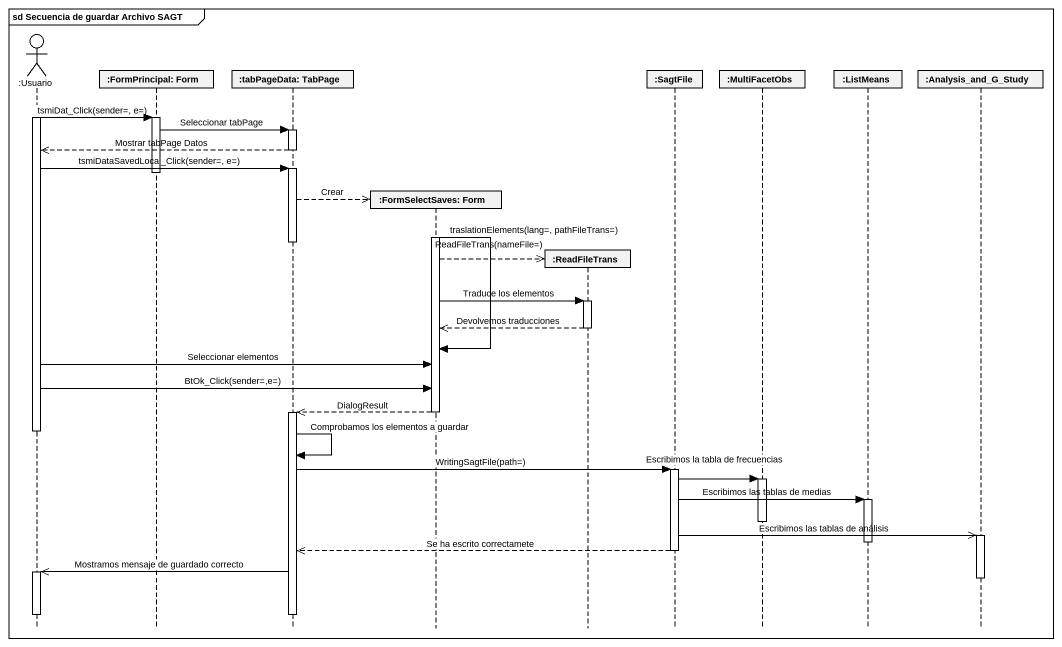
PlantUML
@startuml
mainframe sd Secuencia de guardar Archivo SAGT
hide footbox
actor ":Usuario" as Usuario
participant ":FormPrincipal: Form" as FormPrincipal_Form
participant ":tabPageData: TabPage" as tabPageData_TabPage
participant ":FormSelectSaves: Form" as FormSelectSaves_Form
participant ":ReadFileTrans" as ReadFileTrans
participant ":SagtFile" as SagtFile
participant ":MultiFacetObs" as MultiFacetObs
participant ":ListMeans" as ListMeans
participant ":Analysis_and_G_Study" as Analysis_and_G_Study

activate Usuario
Usuario -> FormPrincipal_Form : tsmiDat_Click(sender=, e=)
activate FormPrincipal_Form
FormPrincipal_Form -> tabPageData_TabPage : Seleccionar tabPage
activate tabPageData_TabPage
tabPageData_TabPage -->> Usuario : Mostrar tabPage Datos
deactivate tabPageData_TabPage
Usuario -> tabPageData_TabPage : tsmiDataSavedLocal_Click(sender=, e=)
activate tabPageData_TabPage
deactivate FormPrincipal_Form
tabPageData_TabPage -->> FormSelectSaves_Form ** : Crear
activate FormSelectSaves_Form
deactivate tabPageData_TabPage
FormSelectSaves_Form -->> ReadFileTrans ** : ReadFileTrans(nameFile=)
FormSelectSaves_Form -> ReadFileTrans : Traduce los elementos
activate ReadFileTrans
ReadFileTrans -->> FormSelectSaves_Form : Devolvemos traducciones
deactivate ReadFileTrans
FormSelectSaves_Form -> FormSelectSaves_Form : traslationElements(lang=, pathFileTrans=)
Usuario -> FormSelectSaves_Form : Seleccionar elementos
Usuario -> FormSelectSaves_Form : BtOk_Click(sender=,e=)
FormSelectSaves_Form -->> tabPageData_TabPage : DialogResult
deactivate FormSelectSaves_Form
activate tabPageData_TabPage
deactivate Usuario
tabPageData_TabPage -> tabPageData_TabPage : Comprobamos los elementos a guardar
tabPageData_TabPage -> SagtFile : WritingSagtFile(path=)
activate SagtFile
SagtFile -> MultiFacetObs : Escribimos la tabla de frecuencias
activate MultiFacetObs
SagtFile -> ListMeans : Escribimos las tablas de medias
activate ListMeans
deactivate MultiFacetObs
SagtFile ->> Analysis_and_G_Study : Escribimos las tablas de análisis
activate Analysis_and_G_Study
deactivate ListMeans
SagtFile -->> tabPageData_TabPage : Se ha escrito correctamete
deactivate SagtFile
tabPageData_TabPage ->> Usuario : Mostramos mensaje de guardado correcto
activate Usuario
deactivate Analysis_and_G_Study
deactivate Usuario
deactivate tabPageData_TabPage
@enduml
